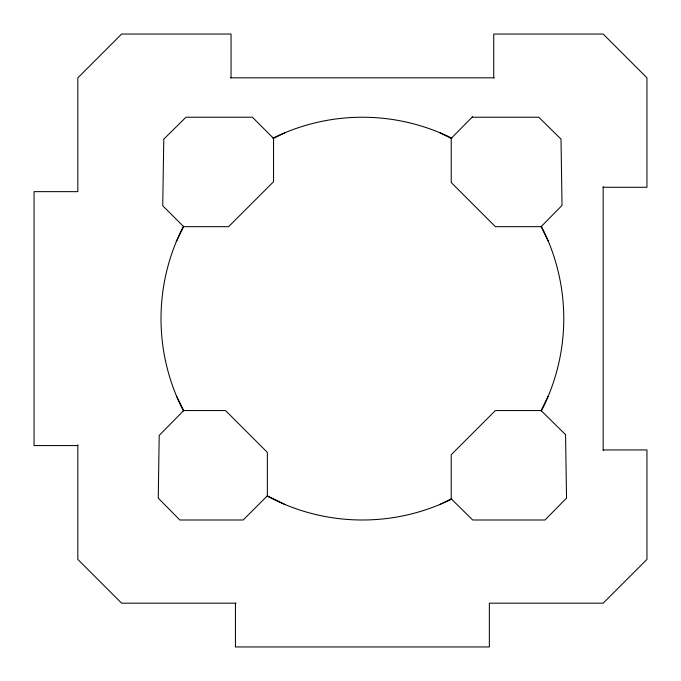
<?xml version="1.0" encoding="UTF-8"?>
<svg xmlns="http://www.w3.org/2000/svg" width="681" height="681" viewBox="0 0 681 681"><rect width="100%" height="100%" fill="white"/><g stroke="black" fill="none" stroke-linecap="round" stroke-linejoin="round"><path stroke-width="1.02" d="M176.336 241.542L183.674 226.662L228.612 226.662L273.549 181.725L273.549 138.362L252.404 117.226L185.998 117.226L163.772 139.12L162.742 205.747L183.674 226.662M541.106 410.558L565.553 434.64L566.532 498.109L544.979 519.995L472.691 519.995L451.222 498.858L451.222 454.712L495.376 410.558L541.106 410.558L548.443 395.678M472.044 117.226L538.782 117.226L561.008 139.12L562.029 205.415L541.106 226.662L495.385 226.662L451.231 182.517L451.231 138.362L472.691 116.57M183.674 410.558L159.209 435.406L158.247 498.109L179.801 519.995L243.185 519.995L267.352 495.802L267.352 452.388L225.513 410.558L183.674 410.558L176.336 395.678M273.549 138.362L285.322 132.557M439.458 504.664L451.222 498.858M230.442 77.83L494.329 77.83M603.17 187.275L646.95 187.275L646.95 77.83L603.17 34.05L493.725 34.05L493.725 77.83M77.83 445.57L34.05 445.57L34.05 191.65L77.83 191.65L77.83 77.83L121.61 34.05L231.055 34.05L231.055 77.83M603.17 449.945L646.95 449.945L646.95 559.39L603.17 603.17L489.35 603.17L489.35 646.95L235.43 646.95L235.43 603.17M236.12 603.17L121.61 603.17L77.83 559.39L77.83 444.88M439.458 132.557L451.231 138.362M267.352 495.802L285.322 504.664M541.106 226.662L548.443 241.542M603.17 186.671L603.17 450.558M541.335 226.245A201.38 201.38 0 0 1 541.335 410.975M451.929 498.994A201.38 201.38 0 0 1 267.216 496.083M183.444 410.975A201.38 201.38 0 0 1 183.444 226.245M272.851 138.234A201.38 201.38 0 0 1 451.929 138.234"/></g></svg>
